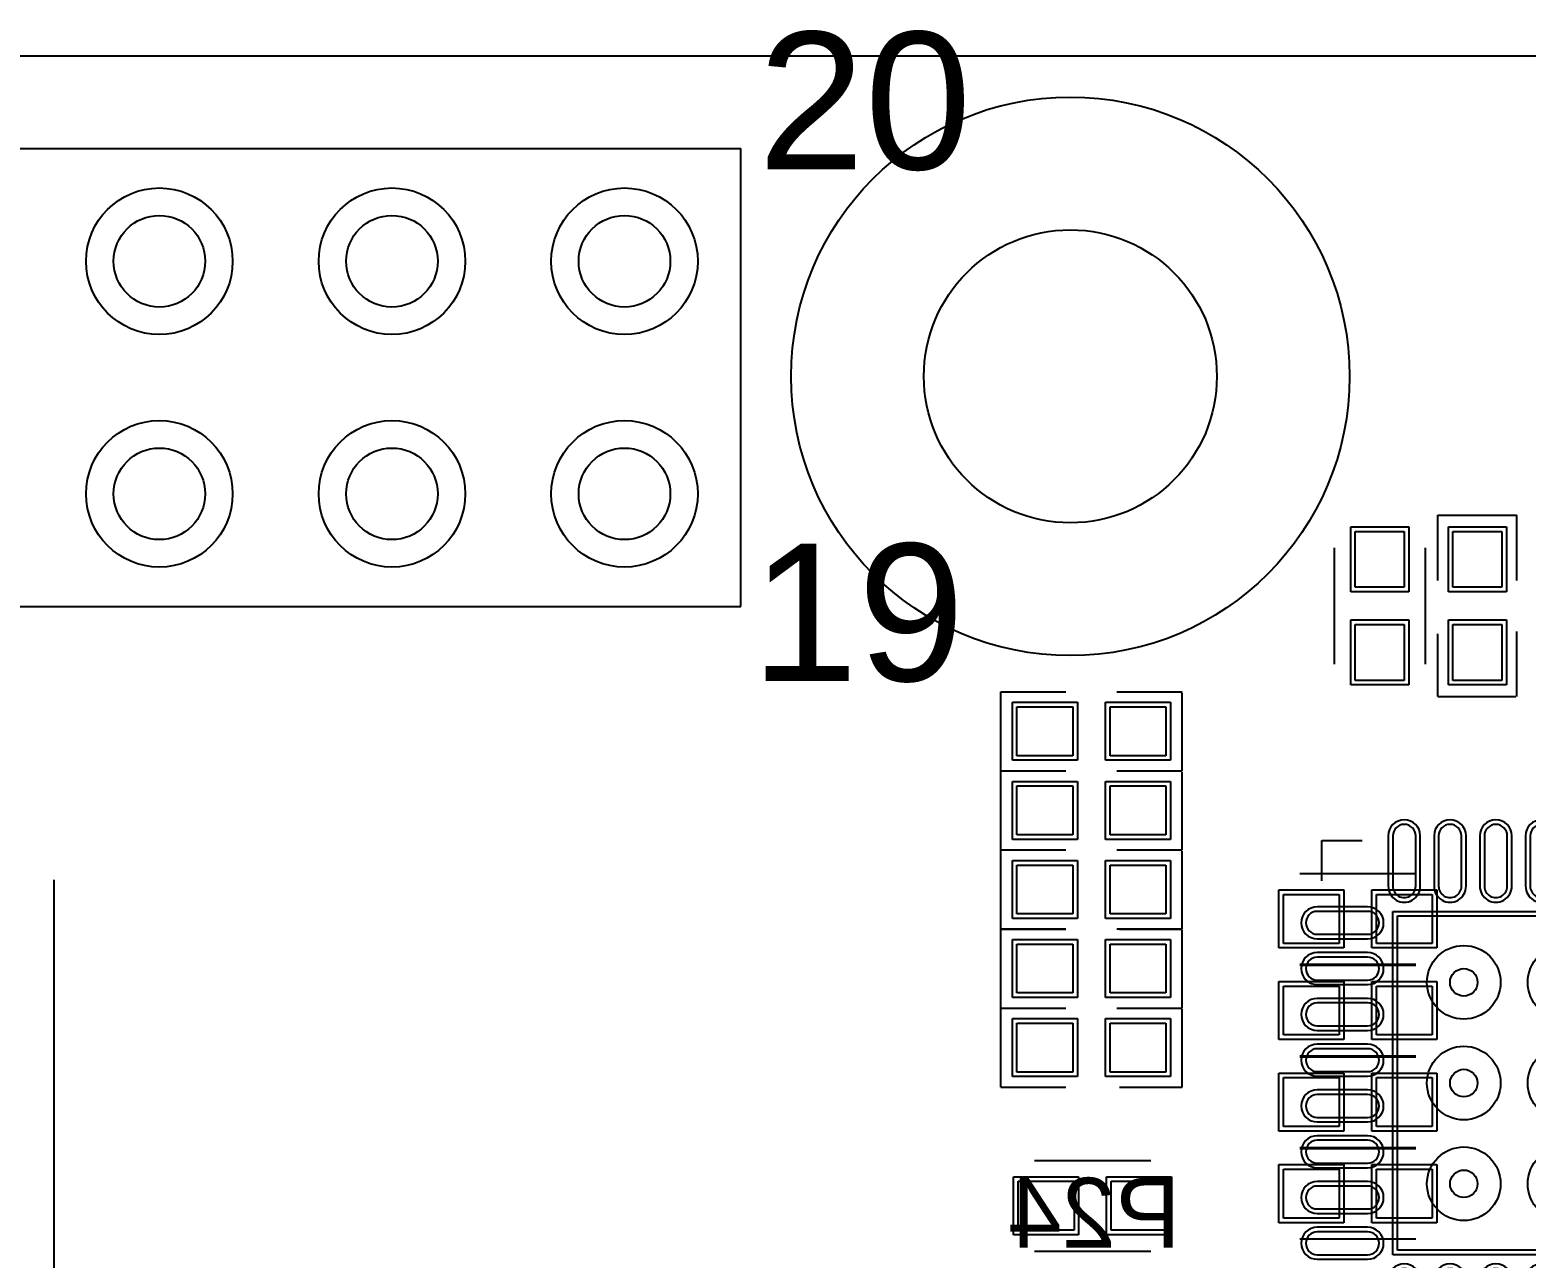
# Model space of a CAD drawing. Header units: inches. Extents: x -5 to 125, y -8 to 83.
# Drawn here: x 82.74 to 99.08, y 61.87 to 75.28 of the extents above; entities that cross this region are included whole.
import ezdxf

# ---------------------------------------------------------------- set-up
doc = ezdxf.new("R2010")
doc.units = ezdxf.units.IN
for name, color, linetype in [('Bottom Overlay', 54, 'Continuous'), ('Bottom Paste', 16, 'Continuous'), ('Bottom Solder', 6, 'Continuous'), ('Keep-Out Layer', 6, 'Continuous'), ('Top Overlay', 2, 'Continuous'), ('Top Paste', 8, 'Continuous'), ('Top Solder', 216, 'Continuous')]:
    doc.layers.add(name, color=color, linetype=linetype)
doc.styles.add('Arial', font='', dxfattribs={"height": 0.2})
doc.styles.get('Arial').set_extended_font_data('Arial')

# ---------------------------------------------------------------- blocks, each defined once
blk = doc.blocks.new('HEADER2_10_2_54_SPZ_63')
at = {"layer": 'Bottom Solder'}
for centre, radius in [((6.35, 1.27), 0.8), ((8.89, 1.27), 0.8), ((11.43, 1.27), 0.8), ((6.35, 1.27), 0.5), ((8.89, 1.27), 0.5), ((11.43, 1.27), 0.5), ((6.35, -1.27), 0.8), ((8.89, -1.27), 0.8), ((11.43, -1.27), 0.8), ((6.35, -1.27), 0.5), ((8.89, -1.27), 0.5), ((11.43, -1.27), 0.5)]:
    blk.add_circle(centre, radius, dxfattribs=at)
at = {"layer": 'Top Overlay'}
for p, q in [((-12.7, 2.5), (12.7, 2.5)), ((12.7, -2.5), (12.7, 2.5)), ((-12.7, -2.5), (12.7, -2.5))]:
    blk.add_line(p, q, dxfattribs=at)
at = {"layer": 'Top Solder'}
for centre, radius in [((6.35, 1.27), 0.8), ((8.89, 1.27), 0.8), ((11.43, 1.27), 0.8), ((6.35, 1.27), 0.5), ((8.89, 1.27), 0.5), ((11.43, 1.27), 0.5), ((6.35, -1.27), 0.8), ((8.89, -1.27), 0.8), ((11.43, -1.27), 0.8), ((6.35, -1.27), 0.5), ((8.89, -1.27), 0.5), ((11.43, -1.27), 0.5)]:
    blk.add_circle(centre, radius, dxfattribs=at)
at = {"layer": 'Top Overlay', "style": 'Arial'}
for s, p in [('20', (12.889, 2.274)), ('19', (12.814, -3.314))]:
    blk.add_text(s, height=1.5, rotation=360, dxfattribs=at).set_placement(p)
blk = doc.blocks.new('HOLE_3_2MM_74')
at = {"layer": 'Bottom Solder'}
for radius in [3.05, 1.6]:
    blk.add_circle((0, -8.474), radius, dxfattribs=at)
at = {"layer": 'Top Solder'}
for radius in [3.05, 1.6]:
    blk.add_circle((0, -8.474), radius, dxfattribs=at)
blk = doc.blocks.new('QFN32P_0_5BSC_5_5_H_3__65_3_65_83')
at = {"layer": 'Bottom Solder'}
for centre, radius in [((-1.1, 1.1), 0.402), ((0, 1.1), 0.402), ((1.1, 1.1), 0.402), ((-1.1, 1.1), 0.15), ((0, 1.1), 0.15), ((1.1, 1.1), 0.15), ((-1.1, 0), 0.402), ((0, 0), 0.402), ((1.1, 0), 0.402), ((-1.1, 0), 0.15), ((0, 0), 0.15), ((1.1, 0), 0.15), ((-1.1, -1.1), 0.402), ((0, -1.1), 0.402), ((1.1, -1.1), 0.402), ((-1.1, -1.1), 0.15), ((0, -1.1), 0.15), ((1.1, -1.1), 0.15)]:
    blk.add_circle(centre, radius, dxfattribs=at)
at = {"layer": 'Top Overlay'}
for p, q in [((-2.65, 2.21), (-2.65, 2.65)), ((-2.248, 2.65), (-2.65, 2.65)), ((2.65, 2.65), (2.223, 2.65)), ((2.65, 2.235), (2.65, 2.65)), ((-2.65, -2.65), (-2.65, -2.21)), ((2.65, -2.65), (2.65, -2.235)), ((-2.21, -2.65), (-2.65, -2.65)), ((2.65, -2.65), (2.235, -2.65))]:
    blk.add_line(p, q, dxfattribs=at)
blk.add_circle((-3.2, 2.286), 0.125, dxfattribs=at)
at = {"layer": 'Top Paste'}
for p, q in [((-1.875, 2.7), (-1.875, 2.15)), ((-1.625, 2.15), (-1.625, 2.7)), ((-1.375, 2.7), (-1.375, 2.15)), ((-1.125, 2.15), (-1.125, 2.7)), ((-0.875, 2.7), (-0.875, 2.15)), ((-0.625, 2.15), (-0.625, 2.7)), ((-0.375, 2.7), (-0.375, 2.15)), ((-0.125, 2.15), (-0.125, 2.7)), ((0.125, 2.7), (0.125, 2.15)), ((0.375, 2.15), (0.375, 2.7)), ((0.625, 2.7), (0.625, 2.15)), ((0.875, 2.15), (0.875, 2.7)), ((1.125, 2.7), (1.125, 2.15)), ((1.375, 2.15), (1.375, 2.7)), ((1.625, 2.7), (1.625, 2.15)), ((1.875, 2.15), (1.875, 2.7)), ((-2.15, 1.875), (-2.7, 1.875)), ((-1.825, 1.825), (1.825, 1.825)), ((-1.825, -1.825), (-1.825, 1.825)), ((1.825, 1.825), (1.825, -1.825)), ((2.7, 1.875), (2.15, 1.875)), ((-2.7, 1.625), (-2.15, 1.625)), ((2.15, 1.625), (2.7, 1.625)), ((-2.15, 1.375), (-2.7, 1.375)), ((2.7, 1.375), (2.15, 1.375)), ((-2.7, 1.125), (-2.15, 1.125)), ((2.15, 1.125), (2.7, 1.125)), ((-2.15, 0.875), (-2.7, 0.875)), ((2.7, 0.875), (2.15, 0.875)), ((-2.7, 0.625), (-2.15, 0.625)), ((2.15, 0.625), (2.7, 0.625)), ((-2.15, 0.375), (-2.7, 0.375)), ((2.7, 0.375), (2.15, 0.375)), ((-2.7, 0.125), (-2.15, 0.125)), ((2.15, 0.125), (2.7, 0.125)), ((-2.15, -0.125), (-2.7, -0.125)), ((2.7, -0.125), (2.15, -0.125)), ((-2.7, -0.375), (-2.15, -0.375)), ((2.15, -0.375), (2.7, -0.375)), ((-2.15, -0.625), (-2.7, -0.625)), ((2.7, -0.625), (2.15, -0.625)), ((-2.7, -0.875), (-2.15, -0.875)), ((2.15, -0.875), (2.7, -0.875)), ((-2.15, -1.125), (-2.7, -1.125)), ((2.7, -1.125), (2.15, -1.125)), ((-2.7, -1.375), (-2.15, -1.375)), ((2.15, -1.375), (2.7, -1.375)), ((-2.15, -1.625), (-2.7, -1.625)), ((2.7, -1.625), (2.15, -1.625)), ((-2.7, -1.875), (-2.15, -1.875)), ((1.825, -1.825), (-1.825, -1.825)), ((2.15, -1.875), (2.7, -1.875)), ((-1.875, -2.15), (-1.875, -2.7)), ((-1.625, -2.7), (-1.625, -2.15)), ((-1.375, -2.15), (-1.375, -2.7)), ((-1.125, -2.7), (-1.125, -2.15)), ((-0.875, -2.15), (-0.875, -2.7)), ((-0.625, -2.7), (-0.625, -2.15)), ((-0.375, -2.15), (-0.375, -2.7)), ((-0.125, -2.7), (-0.125, -2.15)), ((0.125, -2.15), (0.125, -2.7)), ((0.375, -2.7), (0.375, -2.15)), ((0.625, -2.15), (0.625, -2.7)), ((0.875, -2.7), (0.875, -2.15)), ((1.125, -2.15), (1.125, -2.7)), ((1.375, -2.7), (1.375, -2.15)), ((1.625, -2.15), (1.625, -2.7)), ((1.875, -2.7), (1.875, -2.15))]:
    blk.add_line(p, q, dxfattribs=at)
for centre, start, end in [((-1.75, 2.7), 0, 180), ((-1.25, 2.7), 0, 180), ((-0.75, 2.7), 0, 180), ((-0.25, 2.7), 0, 180), ((0.25, 2.7), 0, 180), ((0.75, 2.7), 0, 180), ((1.25, 2.7), 0, 180), ((1.75, 2.7), 0, 180), ((-1.75, 2.15), 180, 0), ((-1.25, 2.15), 180, 0), ((-0.75, 2.15), 180, 0), ((-0.25, 2.15), 180, 0), ((0.25, 2.15), 180, 0), ((0.75, 2.15), 180, 0), ((1.25, 2.15), 180, 0), ((1.75, 2.15), 180, 0), ((-2.7, 1.75), 90, 270), ((-2.15, 1.75), 270, 90), ((2.15, 1.75), 90, 270), ((2.7, 1.75), 270, 90), ((-2.7, 1.25), 90, 270), ((-2.15, 1.25), 270, 90), ((2.15, 1.25), 90, 270), ((2.7, 1.25), 270, 90), ((-2.7, 0.75), 90, 270), ((-2.15, 0.75), 270, 90), ((2.15, 0.75), 90, 270), ((2.7, 0.75), 270, 90), ((-2.7, 0.25), 90, 270), ((-2.15, 0.25), 270, 90), ((2.15, 0.25), 90, 270), ((2.7, 0.25), 270, 90), ((-2.7, -0.25), 90, 270), ((-2.15, -0.25), 270, 90), ((2.15, -0.25), 90, 270), ((2.7, -0.25), 270, 90), ((-2.7, -0.75), 90, 270), ((-2.15, -0.75), 270, 90), ((2.15, -0.75), 90, 270), ((2.7, -0.75), 270, 90), ((-2.7, -1.25), 90, 270), ((-2.15, -1.25), 270, 90), ((2.15, -1.25), 90, 270), ((2.7, -1.25), 270, 90), ((-2.7, -1.75), 90, 270), ((-2.15, -1.75), 270, 90), ((2.15, -1.75), 90, 270), ((2.7, -1.75), 270, 90), ((-1.75, -2.15), 0, 180), ((-1.25, -2.15), 0, 180), ((-0.75, -2.15), 0, 180), ((-0.25, -2.15), 0, 180), ((0.25, -2.15), 0, 180), ((0.75, -2.15), 0, 180), ((1.25, -2.15), 0, 180), ((1.75, -2.15), 0, 180), ((-1.75, -2.7), 180, 0), ((-1.25, -2.7), 180, 0), ((-0.75, -2.7), 180, 0), ((-0.25, -2.7), 180, 0), ((0.25, -2.7), 180, 0), ((0.75, -2.7), 180, 0), ((1.25, -2.7), 180, 0), ((1.75, -2.7), 180, 0)]:
    blk.add_arc(centre, 0.125, start, end, dxfattribs=at)
at = {"layer": 'Top Solder'}
for p, q in [((-1.925, 2.7), (-1.925, 2.15)), ((-1.575, 2.15), (-1.575, 2.7)), ((-1.425, 2.7), (-1.425, 2.15)), ((-1.075, 2.15), (-1.075, 2.7)), ((-0.925, 2.7), (-0.925, 2.15)), ((-0.575, 2.15), (-0.575, 2.7)), ((-0.425, 2.7), (-0.425, 2.15)), ((-0.075, 2.15), (-0.075, 2.7)), ((0.075, 2.7), (0.075, 2.15)), ((0.425, 2.15), (0.425, 2.7)), ((0.575, 2.7), (0.575, 2.15)), ((0.925, 2.15), (0.925, 2.7)), ((1.075, 2.7), (1.075, 2.15)), ((1.425, 2.15), (1.425, 2.7)), ((1.575, 2.7), (1.575, 2.15)), ((1.925, 2.15), (1.925, 2.7)), ((-2.15, 1.925), (-2.7, 1.925)), ((-1.875, 1.875), (1.875, 1.875)), ((-1.875, -1.875), (-1.875, 1.875)), ((1.875, 1.875), (1.875, -1.875)), ((2.7, 1.925), (2.15, 1.925)), ((-2.7, 1.575), (-2.15, 1.575)), ((2.15, 1.575), (2.7, 1.575)), ((-2.15, 1.425), (-2.7, 1.425)), ((2.7, 1.425), (2.15, 1.425)), ((-2.7, 1.075), (-2.15, 1.075)), ((2.15, 1.075), (2.7, 1.075)), ((-2.15, 0.925), (-2.7, 0.925)), ((2.7, 0.925), (2.15, 0.925)), ((-2.7, 0.575), (-2.15, 0.575)), ((2.15, 0.575), (2.7, 0.575)), ((-2.15, 0.425), (-2.7, 0.425)), ((2.7, 0.425), (2.15, 0.425)), ((-2.7, 0.075), (-2.15, 0.075)), ((2.15, 0.075), (2.7, 0.075)), ((-2.15, -0.075), (-2.7, -0.075)), ((2.7, -0.075), (2.15, -0.075)), ((-2.7, -0.425), (-2.15, -0.425)), ((2.15, -0.425), (2.7, -0.425)), ((-2.15, -0.575), (-2.7, -0.575)), ((2.7, -0.575), (2.15, -0.575)), ((-2.7, -0.925), (-2.15, -0.925)), ((2.15, -0.925), (2.7, -0.925)), ((-2.15, -1.075), (-2.7, -1.075)), ((2.7, -1.075), (2.15, -1.075)), ((-2.7, -1.425), (-2.15, -1.425)), ((2.15, -1.425), (2.7, -1.425)), ((-2.15, -1.575), (-2.7, -1.575)), ((2.7, -1.575), (2.15, -1.575)), ((-2.7, -1.925), (-2.15, -1.925)), ((1.875, -1.875), (-1.875, -1.875)), ((2.15, -1.925), (2.7, -1.925)), ((-1.925, -2.15), (-1.925, -2.7)), ((-1.575, -2.7), (-1.575, -2.15)), ((-1.425, -2.15), (-1.425, -2.7)), ((-1.075, -2.7), (-1.075, -2.15)), ((-0.925, -2.15), (-0.925, -2.7)), ((-0.575, -2.7), (-0.575, -2.15)), ((-0.425, -2.15), (-0.425, -2.7)), ((-0.075, -2.7), (-0.075, -2.15)), ((0.075, -2.15), (0.075, -2.7)), ((0.425, -2.7), (0.425, -2.15)), ((0.575, -2.15), (0.575, -2.7)), ((0.925, -2.7), (0.925, -2.15)), ((1.075, -2.15), (1.075, -2.7)), ((1.425, -2.7), (1.425, -2.15)), ((1.575, -2.15), (1.575, -2.7)), ((1.925, -2.7), (1.925, -2.15))]:
    blk.add_line(p, q, dxfattribs=at)
for centre, radius in [((-1.1, 1.1), 0.402), ((0, 1.1), 0.402), ((1.1, 1.1), 0.402), ((-1.1, 1.1), 0.15), ((0, 1.1), 0.15), ((1.1, 1.1), 0.15), ((-1.1, 0), 0.402), ((0, 0), 0.402), ((1.1, 0), 0.402), ((-1.1, 0), 0.15), ((0, 0), 0.15), ((1.1, 0), 0.15), ((-1.1, -1.1), 0.402), ((0, -1.1), 0.402), ((1.1, -1.1), 0.402), ((-1.1, -1.1), 0.15), ((0, -1.1), 0.15), ((1.1, -1.1), 0.15)]:
    blk.add_circle(centre, radius, dxfattribs=at)
for centre, start, end in [((-1.75, 2.7), 0, 180), ((-1.25, 2.7), 0, 180), ((-0.75, 2.7), 0, 180), ((-0.25, 2.7), 0, 180), ((0.25, 2.7), 0, 180), ((0.75, 2.7), 0, 180), ((1.25, 2.7), 0, 180), ((1.75, 2.7), 0, 180), ((-1.75, 2.15), 180, 0), ((-1.25, 2.15), 180, 0), ((-0.75, 2.15), 180, 0), ((-0.25, 2.15), 180, 0), ((0.25, 2.15), 180, 0), ((0.75, 2.15), 180, 0), ((1.25, 2.15), 180, 0), ((1.75, 2.15), 180, 0), ((-2.7, 1.75), 90, 270), ((-2.15, 1.75), 270, 90), ((2.15, 1.75), 90, 270), ((2.7, 1.75), 270, 90), ((-2.7, 1.25), 90, 270), ((-2.15, 1.25), 270, 90), ((2.15, 1.25), 90, 270), ((2.7, 1.25), 270, 90), ((-2.7, 0.75), 90, 270), ((-2.15, 0.75), 270, 90), ((2.15, 0.75), 90, 270), ((2.7, 0.75), 270, 90), ((-2.7, 0.25), 90, 270), ((-2.15, 0.25), 270, 90), ((2.15, 0.25), 90, 270), ((2.7, 0.25), 270, 90), ((-2.7, -0.25), 90, 270), ((-2.15, -0.25), 270, 90), ((2.15, -0.25), 90, 270), ((2.7, -0.25), 270, 90), ((-2.7, -0.75), 90, 270), ((-2.15, -0.75), 270, 90), ((2.15, -0.75), 90, 270), ((2.7, -0.75), 270, 90), ((-2.7, -1.25), 90, 270), ((-2.15, -1.25), 270, 90), ((2.15, -1.25), 90, 270), ((2.7, -1.25), 270, 90), ((-2.7, -1.75), 90, 270), ((-2.15, -1.75), 270, 90), ((2.15, -1.75), 90, 270), ((2.7, -1.75), 270, 90), ((-1.75, -2.15), 0, 180), ((-1.25, -2.15), 0, 180), ((-0.75, -2.15), 0, 180), ((-0.25, -2.15), 0, 180), ((0.25, -2.15), 0, 180), ((0.75, -2.15), 0, 180), ((1.25, -2.15), 0, 180), ((1.75, -2.15), 0, 180), ((-1.75, -2.7), 180, 0), ((-1.25, -2.7), 180, 0), ((-0.75, -2.7), 180, 0), ((-0.25, -2.7), 180, 0), ((0.25, -2.7), 180, 0), ((0.75, -2.7), 180, 0), ((1.25, -2.7), 180, 0), ((1.75, -2.7), 180, 0)]:
    blk.add_arc(centre, 0.175, start, end, dxfattribs=at)
blk = doc.blocks.new('0402R_136')
at = {"layer": 'Top Overlay'}
for p, q in [((-0.279, 0.432), (-0.991, 0.432)), ((-0.991, -0.432), (-0.991, 0.432)), ((0.991, 0.432), (0.279, 0.432)), ((0.991, -0.432), (0.991, 0.419)), ((-0.279, -0.432), (-0.991, -0.432)), ((0.991, -0.432), (0.305, -0.432))]:
    blk.add_line(p, q, dxfattribs=at)
at = {"layer": 'Top Paste'}
for p, q in [((-0.813, -0.267), (-0.813, 0.267)), ((-0.813, 0.267), (-0.203, 0.267)), ((-0.203, 0.267), (-0.203, -0.267)), ((0.203, -0.267), (0.203, 0.267)), ((0.203, 0.267), (0.813, 0.267)), ((0.813, 0.267), (0.813, -0.267)), ((-0.203, -0.267), (-0.813, -0.267)), ((0.813, -0.267), (0.203, -0.267))]:
    blk.add_line(p, q, dxfattribs=at)
at = {"layer": 'Top Solder'}
for p, q in [((-0.863, -0.317), (-0.863, 0.317)), ((-0.863, 0.317), (-0.153, 0.317)), ((-0.153, 0.317), (-0.153, -0.317)), ((0.153, -0.317), (0.153, 0.317)), ((0.153, 0.317), (0.863, 0.317)), ((0.863, 0.317), (0.863, -0.317)), ((-0.153, -0.317), (-0.863, -0.317)), ((0.863, -0.317), (0.153, -0.317))]:
    blk.add_line(p, q, dxfattribs=at)
blk = doc.blocks.new('0402R_138')
at = {"layer": 'Top Overlay'}
for p, q in [((-0.991, 0.432), (-0.279, 0.432)), ((-0.991, -0.432), (-0.991, 0.432)), ((0.279, 0.432), (0.991, 0.432)), ((0.991, -0.432), (0.991, 0.419)), ((-0.991, -0.432), (-0.279, -0.432)), ((0.305, -0.432), (0.991, -0.432))]:
    blk.add_line(p, q, dxfattribs=at)
at = {"layer": 'Top Paste'}
for p, q in [((-0.813, -0.267), (-0.813, 0.267)), ((-0.813, 0.267), (-0.203, 0.267)), ((-0.203, 0.267), (-0.203, -0.267)), ((0.203, -0.267), (0.203, 0.267)), ((0.203, 0.267), (0.813, 0.267)), ((0.813, 0.267), (0.813, -0.267)), ((-0.203, -0.267), (-0.813, -0.267)), ((0.813, -0.267), (0.203, -0.267))]:
    blk.add_line(p, q, dxfattribs=at)
at = {"layer": 'Top Solder'}
for p, q in [((-0.863, -0.317), (-0.863, 0.317)), ((-0.863, 0.317), (-0.153, 0.317)), ((-0.153, 0.317), (-0.153, -0.317)), ((0.153, -0.317), (0.153, 0.317)), ((0.153, 0.317), (0.863, 0.317)), ((0.863, 0.317), (0.863, -0.317)), ((-0.153, -0.317), (-0.863, -0.317)), ((0.863, -0.317), (0.153, -0.317))]:
    blk.add_line(p, q, dxfattribs=at)
blk = doc.blocks.new('0402R_139')
at = {"layer": 'Top Overlay'}
for p, q in [((-0.991, 0.432), (-0.279, 0.432)), ((-0.991, -0.432), (-0.991, 0.432)), ((0.279, 0.432), (0.991, 0.432)), ((0.991, -0.432), (0.991, 0.419)), ((-0.991, -0.432), (-0.279, -0.432)), ((0.305, -0.432), (0.991, -0.432))]:
    blk.add_line(p, q, dxfattribs=at)
at = {"layer": 'Top Paste'}
for p, q in [((-0.813, -0.267), (-0.813, 0.267)), ((-0.813, 0.267), (-0.203, 0.267)), ((-0.203, 0.267), (-0.203, -0.267)), ((0.203, -0.267), (0.203, 0.267)), ((0.203, 0.267), (0.813, 0.267)), ((0.813, 0.267), (0.813, -0.267)), ((-0.203, -0.267), (-0.813, -0.267)), ((0.813, -0.267), (0.203, -0.267))]:
    blk.add_line(p, q, dxfattribs=at)
at = {"layer": 'Top Solder'}
for p, q in [((-0.863, -0.317), (-0.863, 0.317)), ((-0.863, 0.317), (-0.153, 0.317)), ((-0.153, 0.317), (-0.153, -0.317)), ((0.153, -0.317), (0.153, 0.317)), ((0.153, 0.317), (0.863, 0.317)), ((0.863, 0.317), (0.863, -0.317)), ((-0.153, -0.317), (-0.863, -0.317)), ((0.863, -0.317), (0.153, -0.317))]:
    blk.add_line(p, q, dxfattribs=at)
blk = doc.blocks.new('0402R_140')
at = {"layer": 'Top Overlay'}
for p, q in [((-0.991, 0.432), (-0.279, 0.432)), ((-0.991, -0.432), (-0.991, 0.432)), ((0.279, 0.432), (0.991, 0.432)), ((0.991, -0.432), (0.991, 0.419)), ((-0.991, -0.432), (-0.279, -0.432)), ((0.305, -0.432), (0.991, -0.432))]:
    blk.add_line(p, q, dxfattribs=at)
at = {"layer": 'Top Paste'}
for p, q in [((-0.813, -0.267), (-0.813, 0.267)), ((-0.813, 0.267), (-0.203, 0.267)), ((-0.203, 0.267), (-0.203, -0.267)), ((0.203, -0.267), (0.203, 0.267)), ((0.203, 0.267), (0.813, 0.267)), ((0.813, 0.267), (0.813, -0.267)), ((-0.203, -0.267), (-0.813, -0.267)), ((0.813, -0.267), (0.203, -0.267))]:
    blk.add_line(p, q, dxfattribs=at)
at = {"layer": 'Top Solder'}
for p, q in [((-0.863, -0.317), (-0.863, 0.317)), ((-0.863, 0.317), (-0.153, 0.317)), ((-0.153, 0.317), (-0.153, -0.317)), ((0.153, -0.317), (0.153, 0.317)), ((0.153, 0.317), (0.863, 0.317)), ((0.863, 0.317), (0.863, -0.317)), ((-0.153, -0.317), (-0.863, -0.317)), ((0.863, -0.317), (0.153, -0.317))]:
    blk.add_line(p, q, dxfattribs=at)
blk = doc.blocks.new('0402R_141')
at = {"layer": 'Top Overlay'}
for p, q in [((-0.991, 0.432), (-0.279, 0.432)), ((-0.991, -0.432), (-0.991, 0.432)), ((0.279, 0.432), (0.991, 0.432)), ((0.991, -0.432), (0.991, 0.419)), ((-0.991, -0.432), (-0.279, -0.432)), ((0.305, -0.432), (0.991, -0.432))]:
    blk.add_line(p, q, dxfattribs=at)
at = {"layer": 'Top Paste'}
for p, q in [((-0.813, -0.267), (-0.813, 0.267)), ((-0.813, 0.267), (-0.203, 0.267)), ((-0.203, 0.267), (-0.203, -0.267)), ((0.203, -0.267), (0.203, 0.267)), ((0.203, 0.267), (0.813, 0.267)), ((0.813, 0.267), (0.813, -0.267)), ((-0.203, -0.267), (-0.813, -0.267)), ((0.813, -0.267), (0.203, -0.267))]:
    blk.add_line(p, q, dxfattribs=at)
at = {"layer": 'Top Solder'}
for p, q in [((-0.863, -0.317), (-0.863, 0.317)), ((-0.863, 0.317), (-0.153, 0.317)), ((-0.153, 0.317), (-0.153, -0.317)), ((0.153, -0.317), (0.153, 0.317)), ((0.153, 0.317), (0.863, 0.317)), ((0.863, 0.317), (0.863, -0.317)), ((-0.153, -0.317), (-0.863, -0.317)), ((0.863, -0.317), (0.153, -0.317))]:
    blk.add_line(p, q, dxfattribs=at)
blk = doc.blocks.new('0402R_142')
at = {"layer": 'Top Overlay'}
for p, q in [((-0.991, 0.432), (-0.279, 0.432)), ((-0.991, -0.432), (-0.991, 0.432)), ((0.279, 0.432), (0.991, 0.432)), ((0.991, -0.432), (0.991, 0.419)), ((-0.991, -0.432), (-0.279, -0.432)), ((0.305, -0.432), (0.991, -0.432))]:
    blk.add_line(p, q, dxfattribs=at)
at = {"layer": 'Top Paste'}
for p, q in [((-0.813, -0.267), (-0.813, 0.267)), ((-0.813, 0.267), (-0.203, 0.267)), ((-0.203, 0.267), (-0.203, -0.267)), ((0.203, -0.267), (0.203, 0.267)), ((0.203, 0.267), (0.813, 0.267)), ((0.813, 0.267), (0.813, -0.267)), ((-0.203, -0.267), (-0.813, -0.267)), ((0.813, -0.267), (0.203, -0.267))]:
    blk.add_line(p, q, dxfattribs=at)
at = {"layer": 'Top Solder'}
for p, q in [((-0.863, -0.317), (-0.863, 0.317)), ((-0.863, 0.317), (-0.153, 0.317)), ((-0.153, 0.317), (-0.153, -0.317)), ((0.153, -0.317), (0.153, 0.317)), ((0.153, 0.317), (0.863, 0.317)), ((0.863, 0.317), (0.863, -0.317)), ((-0.153, -0.317), (-0.863, -0.317)), ((0.863, -0.317), (0.153, -0.317))]:
    blk.add_line(p, q, dxfattribs=at)
blk = doc.blocks.new('0402C_367')
at = {"layer": 'Top Overlay'}
for p, q in [((-0.635, 0.495), (0.635, 0.495)), ((0.635, -0.495), (-0.635, -0.495))]:
    blk.add_line(p, q, dxfattribs=at)
at = {"layer": 'Top Paste'}
for p, q in [((-0.813, -0.267), (-0.813, 0.267)), ((-0.813, 0.267), (-0.203, 0.267)), ((-0.203, 0.267), (-0.203, -0.267)), ((0.203, -0.267), (0.203, 0.267)), ((0.203, 0.267), (0.813, 0.267)), ((0.813, 0.267), (0.813, -0.267)), ((-0.203, -0.267), (-0.813, -0.267)), ((0.813, -0.267), (0.203, -0.267))]:
    blk.add_line(p, q, dxfattribs=at)
at = {"layer": 'Top Solder'}
for p, q in [((-0.863, -0.317), (-0.863, 0.317)), ((-0.863, 0.317), (-0.153, 0.317)), ((-0.153, 0.317), (-0.153, -0.317)), ((0.153, -0.317), (0.153, 0.317)), ((0.153, 0.317), (0.863, 0.317)), ((0.863, 0.317), (0.863, -0.317)), ((-0.153, -0.317), (-0.863, -0.317)), ((0.863, -0.317), (0.153, -0.317))]:
    blk.add_line(p, q, dxfattribs=at)
blk = doc.blocks.new('0402C_372')
at = {"layer": 'Top Overlay'}
for p, q in [((-0.635, 0.495), (0.635, 0.495)), ((-0.635, -0.495), (0.635, -0.495))]:
    blk.add_line(p, q, dxfattribs=at)
at = {"layer": 'Top Paste'}
for p, q in [((-0.813, -0.267), (-0.813, 0.267)), ((-0.813, 0.267), (-0.203, 0.267)), ((-0.203, 0.267), (-0.203, -0.267)), ((0.203, -0.267), (0.203, 0.267)), ((0.203, 0.267), (0.813, 0.267)), ((0.813, 0.267), (0.813, -0.267)), ((-0.203, -0.267), (-0.813, -0.267)), ((0.813, -0.267), (0.203, -0.267))]:
    blk.add_line(p, q, dxfattribs=at)
at = {"layer": 'Top Solder'}
for p, q in [((-0.863, -0.317), (-0.863, 0.317)), ((-0.863, 0.317), (-0.153, 0.317)), ((-0.153, 0.317), (-0.153, -0.317)), ((0.153, -0.317), (0.153, 0.317)), ((0.153, 0.317), (0.863, 0.317)), ((0.863, 0.317), (0.863, -0.317)), ((-0.153, -0.317), (-0.863, -0.317)), ((0.863, -0.317), (0.153, -0.317))]:
    blk.add_line(p, q, dxfattribs=at)
blk = doc.blocks.new('0402C_B_374')
at = {"layer": 'Bottom Overlay'}
for p, q in [((0.635, 0.495), (-0.635, 0.495)), ((0.635, -0.495), (-0.635, -0.495))]:
    blk.add_line(p, q, dxfattribs=at)
at = {"layer": 'Bottom Paste'}
for p, q in [((-0.813, -0.267), (-0.813, 0.267)), ((-0.813, 0.267), (-0.203, 0.267)), ((-0.203, 0.267), (-0.203, -0.267)), ((0.203, -0.267), (0.203, 0.267)), ((0.203, 0.267), (0.813, 0.267)), ((0.813, 0.267), (0.813, -0.267)), ((-0.203, -0.267), (-0.813, -0.267)), ((0.813, -0.267), (0.203, -0.267))]:
    blk.add_line(p, q, dxfattribs=at)
at = {"layer": 'Bottom Solder'}
for p, q in [((-0.863, -0.317), (-0.863, 0.317)), ((-0.863, 0.317), (-0.153, 0.317)), ((-0.153, 0.317), (-0.153, -0.317)), ((0.153, -0.317), (0.153, 0.317)), ((0.153, 0.317), (0.863, 0.317)), ((0.863, 0.317), (0.863, -0.317)), ((-0.153, -0.317), (-0.863, -0.317)), ((0.863, -0.317), (0.153, -0.317))]:
    blk.add_line(p, q, dxfattribs=at)
blk = doc.blocks.new('0402C_B_375')
at = {"layer": 'Bottom Overlay'}
for p, q in [((0.635, 0.495), (-0.635, 0.495)), ((0.635, -0.495), (-0.635, -0.495))]:
    blk.add_line(p, q, dxfattribs=at)
at = {"layer": 'Bottom Paste'}
for p, q in [((-0.813, -0.267), (-0.813, 0.267)), ((-0.813, 0.267), (-0.203, 0.267)), ((-0.203, 0.267), (-0.203, -0.267)), ((0.203, -0.267), (0.203, 0.267)), ((0.203, 0.267), (0.813, 0.267)), ((0.813, 0.267), (0.813, -0.267)), ((-0.203, -0.267), (-0.813, -0.267)), ((0.813, -0.267), (0.203, -0.267))]:
    blk.add_line(p, q, dxfattribs=at)
at = {"layer": 'Bottom Solder'}
for p, q in [((-0.863, -0.317), (-0.863, 0.317)), ((-0.863, 0.317), (-0.153, 0.317)), ((-0.153, 0.317), (-0.153, -0.317)), ((0.153, -0.317), (0.153, 0.317)), ((0.153, 0.317), (0.863, 0.317)), ((0.863, 0.317), (0.863, -0.317)), ((-0.153, -0.317), (-0.863, -0.317)), ((0.863, -0.317), (0.153, -0.317))]:
    blk.add_line(p, q, dxfattribs=at)
blk = doc.blocks.new('0402C_B_376')
at = {"layer": 'Bottom Overlay'}
for p, q in [((0.635, 0.495), (-0.635, 0.495)), ((0.635, -0.495), (-0.635, -0.495))]:
    blk.add_line(p, q, dxfattribs=at)
at = {"layer": 'Bottom Paste'}
for p, q in [((-0.813, -0.267), (-0.813, 0.267)), ((-0.813, 0.267), (-0.203, 0.267)), ((-0.203, 0.267), (-0.203, -0.267)), ((0.203, -0.267), (0.203, 0.267)), ((0.203, 0.267), (0.813, 0.267)), ((0.813, 0.267), (0.813, -0.267)), ((-0.203, -0.267), (-0.813, -0.267)), ((0.813, -0.267), (0.203, -0.267))]:
    blk.add_line(p, q, dxfattribs=at)
at = {"layer": 'Bottom Solder'}
for p, q in [((-0.863, -0.317), (-0.863, 0.317)), ((-0.863, 0.317), (-0.153, 0.317)), ((-0.153, 0.317), (-0.153, -0.317)), ((0.153, -0.317), (0.153, 0.317)), ((0.153, 0.317), (0.863, 0.317)), ((0.863, 0.317), (0.863, -0.317)), ((-0.153, -0.317), (-0.863, -0.317)), ((0.863, -0.317), (0.153, -0.317))]:
    blk.add_line(p, q, dxfattribs=at)
blk = doc.blocks.new('0402C_B_377')
at = {"layer": 'Bottom Overlay'}
for p, q in [((0.635, 0.495), (-0.635, 0.495)), ((0.635, -0.495), (-0.635, -0.495))]:
    blk.add_line(p, q, dxfattribs=at)
at = {"layer": 'Bottom Paste'}
for p, q in [((-0.813, -0.267), (-0.813, 0.267)), ((-0.813, 0.267), (-0.203, 0.267)), ((-0.203, 0.267), (-0.203, -0.267)), ((0.203, -0.267), (0.203, 0.267)), ((0.203, 0.267), (0.813, 0.267)), ((0.813, 0.267), (0.813, -0.267)), ((-0.203, -0.267), (-0.813, -0.267)), ((0.813, -0.267), (0.203, -0.267))]:
    blk.add_line(p, q, dxfattribs=at)
at = {"layer": 'Bottom Solder'}
for p, q in [((-0.863, -0.317), (-0.863, 0.317)), ((-0.863, 0.317), (-0.153, 0.317)), ((-0.153, 0.317), (-0.153, -0.317)), ((0.153, -0.317), (0.153, 0.317)), ((0.153, 0.317), (0.863, 0.317)), ((0.863, 0.317), (0.863, -0.317)), ((-0.153, -0.317), (-0.863, -0.317)), ((0.863, -0.317), (0.153, -0.317))]:
    blk.add_line(p, q, dxfattribs=at)

msp = doc.modelspace()

# ---------------------------------------------------------------- linework, layer by layer
at = {"layer": 'Keep-Out Layer'}
msp.add_line((3, 75), (117, 75), dxfattribs=at)
at = {"layer": 'Top Overlay'}
msp.add_line((83, 2), (83, 66), dxfattribs=at)

# ---------------------------------------------------------------- block references
for name, p in [('HEADER2_10_2_54_SPZ_63', (77.8, 71.487)), ('HOLE_3_2MM_74', (94.1, 79.974)), ('0402R_140', (94.33, 67.624)), ('0402R_141', (94.33, 66.76)), ('0402R_138', (94.33, 65.896)), ('0402R_139', (94.33, 65.033)), ('0402R_142', (94.33, 64.169)), ('0402C_372', (94.343, 62.442))]:
    msp.add_blockref(name, p)
for name, p, rotation in [('0402R_136', (98.546, 68.993), 270), ('0402C_367', (97.479, 68.993), 270), ('QFN32P_0_5BSC_5_5_H_3__65_3_65_83', (99.497, 63.782), 270), ('0402C_B_377', (97.24, 65.574), 180), ('0402C_B_376', (97.24, 64.574), 180), ('0402C_B_374', (97.24, 63.574), 180), ('0402C_B_375', (97.24, 62.574), 180)]:
    msp.add_blockref(name, p, dxfattribs=dict(rotation=rotation))

# ---------------------------------------------------------------- texts
at = {"layer": 'Bottom Overlay', "style": 'Arial', "text_generation_flag": 2}
msp.add_text('P24', height=0.762, dxfattribs=at).set_placement((95.306, 61.985))

doc.saveas('drawing.dxf')
